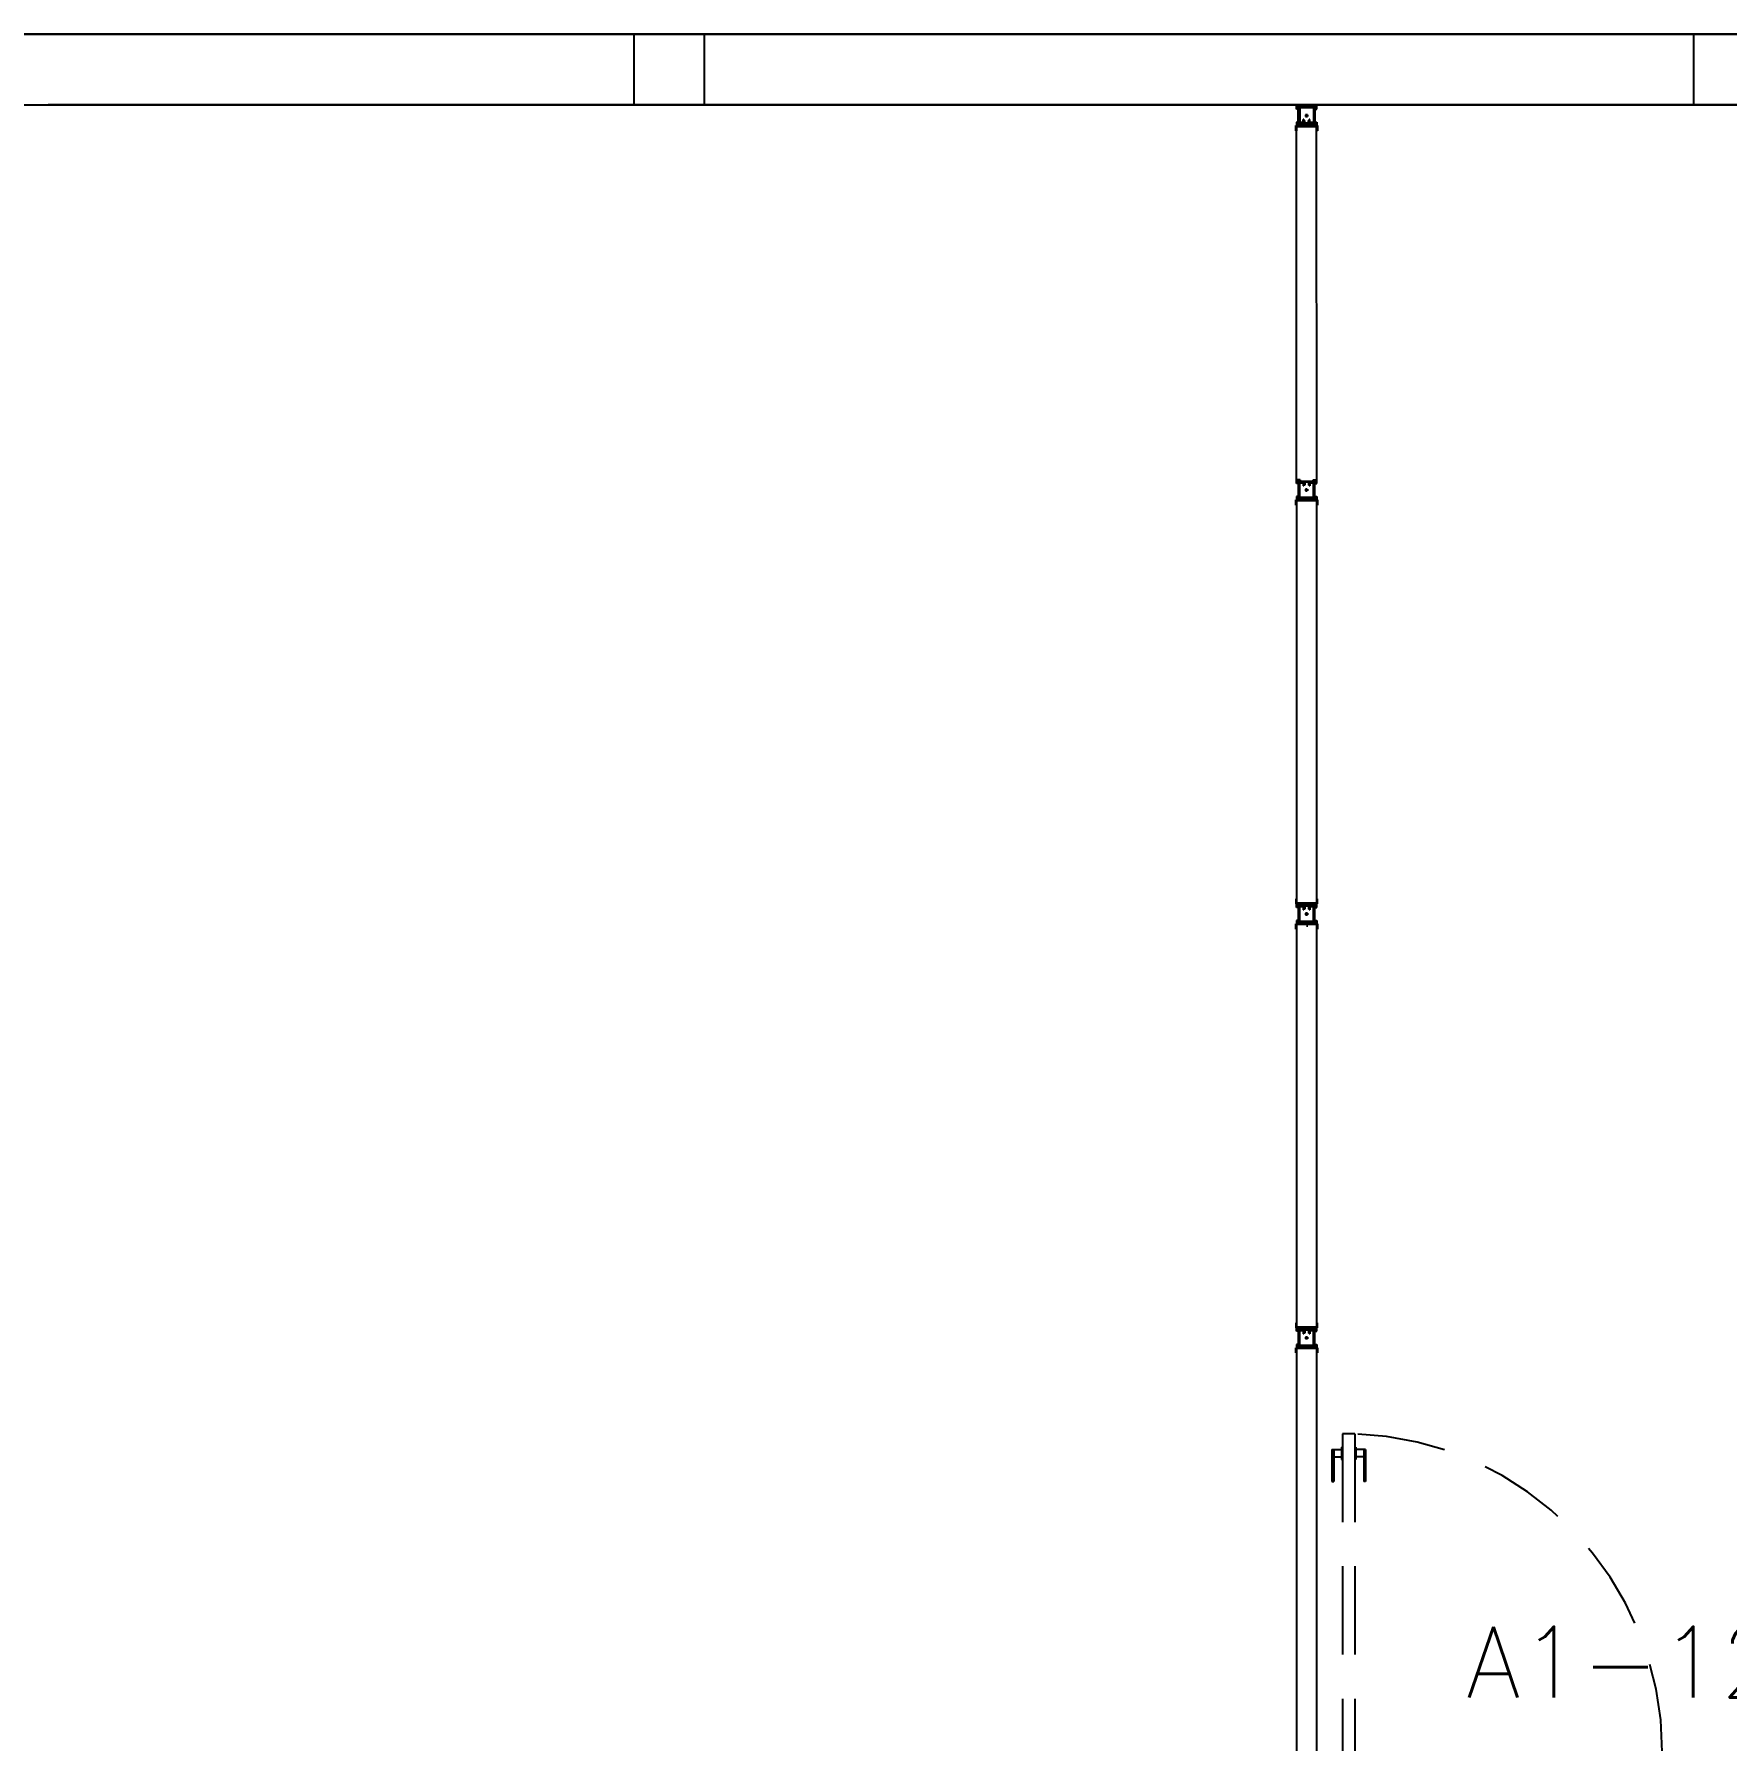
# Model space of a CAD drawing. Header units: millimetres. Extents: x 2280 to 2568, y 1267 to 1403.
# Drawn here: x 2289.334 to 2294.126, y 1353.548 to 1358.378 of the extents above; entities that cross this region are included whole.
import ezdxf

# ---------------------------------------------------------------- set-up
doc = ezdxf.new("R2010")
doc.units = ezdxf.units.MM
doc.linetypes.add('HIDDEN', pattern=[0.375, 0.25, -0.125])
for name, color, linetype in [('2', 2, 'Continuous'), ('ALV', 2, 'Continuous'), ('ALVENARIA', 2, 'Continuous'), ('DIV', 2, 'Continuous'), ('ENDEREÇO NOVO', 2, 'Continuous'), ('ESTRUT', 2, 'Continuous'), ('PL-Áreas-Depto', 2, 'Continuous'), ('PROJ', 1, 'HIDDEN')]:
    doc.layers.add(name, color=color, linetype=linetype)
doc.styles.add('UNB-100', font='simplex.shx', dxfattribs={"height": 0.2})

msp = doc.modelspace()

# ---------------------------------------------------------------- linework, layer by layer
at = {"layer": '2'}
for p, q in [((2289.3743, 1358.3784), (2291.0322, 1358.3784)), ((2289.3743, 1358.3784), (2303.0572, 1358.3784)), ((2291.2322, 1358.3784), (2291.0322, 1358.3784)), ((2291.0322, 1358.3784), (2291.0322, 1358.1784)), ((2291.2322, 1358.3784), (2294.0322, 1358.3784)), ((2291.2322, 1358.1784), (2291.2322, 1358.3784)), ((2294.2322, 1358.3784), (2294.0322, 1358.3784)), ((2294.0322, 1358.3784), (2294.0322, 1358.1784)), ((2289.3743, 1358.1784), (2291.0322, 1358.1784)), ((2303.0572, 1358.1784), (2289.3743, 1358.1784)), ((2291.0322, 1358.1784), (2291.2322, 1358.1784)), ((2291.2322, 1358.1784), (2294.0322, 1358.1784)), ((2294.0322, 1358.1784), (2294.2322, 1358.1784))]:
    msp.add_line(p, q, dxfattribs=at)
at = {"layer": 'ALV'}
for p, q in [((2291.2322, 1358.3784), (2294.0322, 1358.3784)), ((2291.2322, 1358.1784), (2294.0322, 1358.1784))]:
    msp.add_line(p, q, dxfattribs=at)
at = {"layer": 'ALV', "ltscale": 10}
for p, q in [((2292.9081, 1357.1169), (2292.9081, 1358.105, 8.6676)), ((2292.9651, 1357.1169), (2292.965, 1358.1174, 8.8251))]:
    msp.add_line(p, q, dxfattribs=at)
at = {"layer": 'ALVENARIA'}
for p, q in [((2282.0322, 1358.3784), (2291.0322, 1358.3784)), ((2282.2322, 1358.1784), (2291.0322, 1358.1784))]:
    msp.add_line(p, q, dxfattribs=at)
at = {"layer": 'DIV'}
for p, q in [((2292.9061, 1358.1784, 2.85), (2292.9061, 1358.1764, 2.85)), ((2292.9061, 1358.1764, 2.85), (2292.9181, 1358.1764, 2.85)), ((2292.9651, 1358.1784, 2.85), (2292.9081, 1358.1784, 2.85)), ((2292.9651, 1358.1784, 2.85), (2292.9081, 1358.1784, 2.85)), ((2292.9081, 1358.1664, 1.5), (2292.9081, 1358.1764, 1.5)), ((2292.9181, 1358.1764, 1.5), (2292.9081, 1358.1764, 1.5)), ((2292.9131, 1358.1744, 1.5), (2292.9101, 1358.1744, 1.5)), ((2292.9101, 1358.1664, 1.5), (2292.9101, 1358.1744, 1.5)), ((2292.9131, 1358.1214, 1.5), (2292.9131, 1358.1744, 1.5)), ((2292.9131, 1358.1694, 1.5), (2292.9131, 1358.1744, 1.5)), ((2292.9181, 1358.1744, 1.5), (2292.9151, 1358.1744, 1.5)), ((2292.9151, 1358.1744, 1.5), (2292.9151, 1358.1714, 1.5)), ((2292.9181, 1358.1764, 2.85), (2292.9181, 1358.1714, 2.85)), ((2292.9181, 1358.1764, 1.5), (2292.9181, 1358.1744, 1.5)), ((2292.9201, 1358.1714, 2.85), (2292.9201, 1358.1764, 2.85)), ((2292.9201, 1358.1764, 2.85), (2292.9531, 1358.1764, 2.85)), ((2292.9531, 1358.1764, 2.85), (2292.9531, 1358.1714, 2.85)), ((2292.9551, 1358.1714, 2.85), (2292.9551, 1358.1764, 2.85)), ((2292.9551, 1358.1764, 2.85), (2292.9671, 1358.1764, 2.85)), ((2292.9551, 1358.1764, 1.5), (2292.9651, 1358.1764, 1.5)), ((2292.9551, 1358.1744, 1.5), (2292.9551, 1358.1764, 1.5)), ((2292.9551, 1358.1744, 1.5), (2292.9581, 1358.1744, 1.5)), ((2292.9581, 1358.1744, 1.5), (2292.9581, 1358.1714, 1.5)), ((2292.9601, 1358.1744, 1.5), (2292.9601, 1358.1214, 1.5)), ((2292.9601, 1358.1744, 1.5), (2292.9631, 1358.1744, 1.5)), ((2292.9601, 1358.1694, 1.5), (2292.9601, 1358.1744, 1.5)), ((2292.9631, 1358.1744, 1.5), (2292.9631, 1358.1664, 1.5)), ((2292.9651, 1358.1664, 1.5), (2292.9651, 1358.1764, 1.5)), ((2292.9671, 1358.1764, 2.85), (2292.9671, 1358.1784, 2.85)), ((2292.9101, 1358.1664, 1.5), (2292.9081, 1358.1664, 1.5)), ((2292.9101, 1358.1294, 1.5), (2292.9081, 1358.1294, 1.5)), ((2292.9081, 1358.1294, 1.5), (2292.9081, 1358.1194, 1.5)), ((2292.9101, 1358.1214, 1.5), (2292.9101, 1358.1294, 1.5)), ((2292.9151, 1358.1694, 1.5), (2292.9131, 1358.1694, 1.5)), ((2292.9291, 1358.1264, 1.5), (2292.9131, 1358.1264, 1.5)), ((2292.9131, 1358.1264, 1.5), (2292.9131, 1358.1214, 1.5)), ((2292.9581, 1358.1714, 1.5), (2292.9151, 1358.1714, 1.5)), ((2292.9151, 1358.1694, 1.5), (2292.9151, 1358.1264, 1.5)), ((2292.9581, 1358.1244, 1.5), (2292.9151, 1358.1244, 1.5)), ((2292.9151, 1358.1214, 1.5), (2292.9151, 1358.1244, 1.5)), ((2292.9171, 1358.1694, 1.5), (2292.9171, 1358.1284, 1.5)), ((2292.9561, 1358.1694, 1.5), (2292.9171, 1358.1694, 1.5)), ((2292.9271, 1358.1284, 1.5), (2292.9171, 1358.1284, 1.5)), ((2292.9181, 1358.1714, 2.85), (2292.9201, 1358.1714, 2.85)), ((2292.9181, 1358.1194, 2.85), (2292.9181, 1358.1244, 2.85)), ((2292.9181, 1358.1244, 2.85), (2292.9201, 1358.1244, 2.85)), ((2292.9201, 1358.1244, 2.85), (2292.9201, 1358.1194, 2.85)), ((2292.9271, 1358.1284, 1.5), (2292.9271, 1358.1364, 1.5)), ((2292.9291, 1358.1364, 1.5), (2292.9271, 1358.1364, 1.5)), ((2292.9291, 1358.1264, 1.5), (2292.9291, 1358.1364, 1.5)), ((2292.9311, 1358.1344, 1.5), (2292.9291, 1358.1344, 1.5)), ((2292.9311, 1358.1264, 1.5), (2292.9311, 1358.1344, 1.5)), ((2292.9421, 1358.1264, 1.5), (2292.9311, 1358.1264, 1.5)), ((2292.9315, 1358.1479, 1.5), (2292.9417, 1358.1479, 1.5)), ((2292.9315, 1358.1479, 1.5), (2292.9417, 1358.1479, 1.5)), ((2292.9316, 1358.1479, 1.5), (2292.9415, 1358.1479, 1.5)), ((2292.9366, 1358.153, 1.5), (2292.9366, 1358.1428, 1.5)), ((2292.9366, 1358.1428, 1.5), (2292.9366, 1358.153, 1.5)), ((2292.9366, 1358.1529, 1.5), (2292.9366, 1358.143, 1.5)), ((2292.9421, 1358.1264, 1.5), (2292.9421, 1358.1344, 1.5)), ((2292.9441, 1358.1344, 1.5), (2292.9421, 1358.1344, 1.5)), ((2292.9441, 1358.1264, 1.5), (2292.9441, 1358.1364, 1.5)), ((2292.9461, 1358.1364, 1.5), (2292.9441, 1358.1364, 1.5)), ((2292.9601, 1358.1264, 1.5), (2292.9441, 1358.1264, 1.5)), ((2292.9461, 1358.1284, 1.5), (2292.9461, 1358.1364, 1.5)), ((2292.9561, 1358.1284, 1.5), (2292.9461, 1358.1284, 1.5)), ((2292.9531, 1358.1714, 2.85), (2292.9551, 1358.1714, 2.85)), ((2292.9531, 1358.1194, 2.85), (2292.9531, 1358.1244, 2.85)), ((2292.9531, 1358.1244, 2.85), (2292.9551, 1358.1244, 2.85)), ((2292.9551, 1358.1244, 2.85), (2292.9551, 1358.1194, 2.85)), ((2292.9561, 1358.1694, 1.5), (2292.9561, 1358.1284, 1.5)), ((2292.9581, 1358.1694, 1.5), (2292.9581, 1358.1264, 1.5)), ((2292.9601, 1358.1694, 1.5), (2292.9581, 1358.1694, 1.5)), ((2292.9581, 1358.1214, 1.5), (2292.9581, 1358.1244, 1.5)), ((2292.9601, 1358.1264, 1.5), (2292.9601, 1358.1214, 1.5)), ((2292.9631, 1358.1664, 1.5), (2292.9651, 1358.1664, 1.5)), ((2292.9631, 1358.1294, 1.5), (2292.9651, 1358.1294, 1.5)), ((2292.9631, 1358.1294, 1.5), (2292.9631, 1358.1214, 1.5)), ((2292.9651, 1358.1294, 1.5), (2292.9651, 1358.1194, 1.5)), ((2292.9061, 1358.105, 2.85), (2292.9061, 1358.1194, 2.85)), ((2292.9061, 1358.1194, 2.85), (2292.9181, 1358.1194, 2.85)), ((2292.9081, 1358.105, 2.85), (2292.9061, 1358.105, 2.85)), ((2292.9181, 1358.1194, 1.5), (2292.9081, 1358.1194, 1.5)), ((2292.9651, 1358.1174, 2.85), (2292.9081, 1358.1174, 2.85)), ((2292.9081, 1358.1174, 2.85), (2292.9081, 1358.105, 2.85)), ((2292.9081, 1358.1174, 2.85), (2292.9651, 1358.1174, 2.85)), ((2292.9131, 1358.1214, 1.5), (2292.9101, 1358.1214, 1.5)), ((2292.9181, 1358.1214, 1.5), (2292.9151, 1358.1214, 1.5)), ((2292.9181, 1358.1194, 1.5), (2292.9181, 1358.1214, 1.5)), ((2292.9201, 1358.1194, 2.85), (2292.9531, 1358.1194, 2.85)), ((2292.9551, 1358.1214, 1.5), (2292.9581, 1358.1214, 1.5)), ((2292.9551, 1358.1214, 1.5), (2292.9551, 1358.1194, 1.5)), ((2292.9551, 1358.1194, 2.85), (2292.9671, 1358.1194, 2.85)), ((2292.9551, 1358.1194, 1.5), (2292.9651, 1358.1194, 1.5)), ((2292.9601, 1358.1214, 1.5), (2292.9631, 1358.1214, 1.5)), ((2292.9651, 1358.105, 2.85), (2292.9651, 1358.1174, 2.85)), ((2292.9671, 1358.105, 2.85), (2292.9651, 1358.105, 2.85)), ((2292.9671, 1358.1194, 2.85), (2292.9671, 1358.105, 2.85)), ((2292.9181, 1357.1169), (2292.9081, 1357.1169)), ((2292.9081, 1357.1069), (2292.9081, 1357.1169)), ((2292.9131, 1357.1149), (2292.9101, 1357.1149)), ((2292.9101, 1357.1149), (2292.9101, 1357.1069)), ((2292.9131, 1357.1149), (2292.9131, 1357.0619)), ((2292.9131, 1357.1099), (2292.9131, 1357.1149)), ((2292.9291, 1357.1099), (2292.9131, 1357.1099)), ((2292.9151, 1357.1149), (2292.9151, 1357.1119)), ((2292.9181, 1357.1149), (2292.9151, 1357.1149)), ((2292.9581, 1357.1119), (2292.9151, 1357.1119)), ((2292.9151, 1357.0669), (2292.9151, 1357.1099)), ((2292.9181, 1357.1169), (2292.9181, 1357.1149)), ((2292.9291, 1357.1099), (2292.9291, 1357.0999)), ((2292.9311, 1357.1099), (2292.9311, 1357.1019)), ((2292.9421, 1357.1099), (2292.9311, 1357.1099)), ((2292.9421, 1357.1099), (2292.9421, 1357.1019)), ((2292.9441, 1357.1099), (2292.9441, 1357.0999)), ((2292.9601, 1357.1099), (2292.9441, 1357.1099)), ((2292.9551, 1357.1149), (2292.9551, 1357.1169)), ((2292.9551, 1357.1169), (2292.9651, 1357.1169)), ((2292.9551, 1357.1149), (2292.9581, 1357.1149)), ((2292.9581, 1357.1149), (2292.9581, 1357.1119)), ((2292.9581, 1357.0669), (2292.9581, 1357.1099)), ((2292.9601, 1357.0619), (2292.9601, 1357.1149)), ((2292.9601, 1357.1149), (2292.9631, 1357.1149)), ((2292.9601, 1357.1099), (2292.9601, 1357.1149)), ((2292.9631, 1357.1069), (2292.9631, 1357.1149)), ((2292.9651, 1357.1069), (2292.9651, 1357.1169)), ((2292.9101, 1357.1069), (2292.9081, 1357.1069)), ((2292.9081, 1357.0699), (2292.9081, 1357.0599)), ((2292.9101, 1357.0699), (2292.9081, 1357.0699)), ((2292.9101, 1357.0699), (2292.9101, 1357.0619)), ((2292.9131, 1357.0619), (2292.9101, 1357.0619)), ((2292.9151, 1357.0669), (2292.9131, 1357.0669)), ((2292.9131, 1357.0669), (2292.9131, 1357.0619)), ((2292.9151, 1357.0619), (2292.9151, 1357.0649)), ((2292.9581, 1357.0649), (2292.9151, 1357.0649)), ((2292.9181, 1357.0619), (2292.9151, 1357.0619)), ((2292.9271, 1357.1079), (2292.9171, 1357.1079)), ((2292.9171, 1357.0669), (2292.9171, 1357.1079)), ((2292.9561, 1357.0669), (2292.9171, 1357.0669)), ((2292.9181, 1357.0599, 1.35), (2292.9181, 1357.0649, 1.35)), ((2292.9181, 1357.0649, 1.35), (2292.9201, 1357.0649, 1.35)), ((2292.9181, 1357.0599), (2292.9181, 1357.0619)), ((2292.9201, 1357.0649, 1.35), (2292.9201, 1357.0599, 1.35)), ((2292.9271, 1357.1079), (2292.9271, 1357.0999)), ((2292.9291, 1357.0999), (2292.9271, 1357.0999)), ((2292.9311, 1357.1019), (2292.9291, 1357.1019)), ((2292.9315, 1357.0884), (2292.9417, 1357.0884)), ((2292.9316, 1357.0884), (2292.9415, 1357.0884)), ((2292.9366, 1357.0833), (2292.9366, 1357.0935)), ((2292.9366, 1357.0834), (2292.9366, 1357.0933)), ((2292.9441, 1357.1019), (2292.9421, 1357.1019)), ((2292.9461, 1357.0999), (2292.9441, 1357.0999)), ((2292.9461, 1357.1079), (2292.9461, 1357.0999)), ((2292.9561, 1357.1079), (2292.9461, 1357.1079)), ((2292.9531, 1357.0599, 1.35), (2292.9531, 1357.0649, 1.35)), ((2292.9531, 1357.0649, 1.35), (2292.9551, 1357.0649, 1.35)), ((2292.9551, 1357.0649, 1.35), (2292.9551, 1357.0599, 1.35)), ((2292.9551, 1357.0619), (2292.9551, 1357.0599)), ((2292.9551, 1357.0619), (2292.9581, 1357.0619)), ((2292.9561, 1357.0669), (2292.9561, 1357.1079)), ((2292.9601, 1357.0669), (2292.9581, 1357.0669)), ((2292.9581, 1357.0619), (2292.9581, 1357.0649)), ((2292.9601, 1357.0669), (2292.9601, 1357.0619)), ((2292.9601, 1357.0619), (2292.9631, 1357.0619)), ((2292.9631, 1357.1069), (2292.9651, 1357.1069)), ((2292.9631, 1357.0699), (2292.9651, 1357.0699)), ((2292.9631, 1357.0619), (2292.9631, 1357.0699)), ((2292.9651, 1357.0699), (2292.9651, 1357.0599)), ((2292.9061, 1357.0455, 1.35), (2292.9061, 1357.0599, 1.35)), ((2292.9061, 1357.0599, 1.35), (2292.9181, 1357.0599, 1.35)), ((2292.9081, 1357.0455, 1.35), (2292.9061, 1357.0455, 1.35)), ((2292.9181, 1357.0599), (2292.9081, 1357.0599)), ((2292.9651, 1357.0579, 1.35), (2292.9081, 1357.0579, 1.35)), ((2292.9081, 1357.0579, 1.35), (2292.9081, 1357.0455, 1.35)), ((2292.9651, 1357.0579, 1.35), (2292.9081, 1357.0579, 1.35)), ((2292.9081, 1357.0579, 1.35), (2292.9081, 1355.9189, 1.35)), ((2292.9201, 1357.0599, 1.35), (2292.9531, 1357.0599, 1.35)), ((2292.9551, 1357.0599, 1.35), (2292.9671, 1357.0599, 1.35)), ((2292.9551, 1357.0599), (2292.9651, 1357.0599)), ((2292.9651, 1357.0455, 1.35), (2292.9651, 1357.0579, 1.35)), ((2292.9651, 1355.9189, 1.35), (2292.9651, 1357.0579, 1.35)), ((2292.9671, 1357.0455, 1.35), (2292.9651, 1357.0455, 1.35)), ((2292.9671, 1357.0599, 1.35), (2292.9671, 1357.0455, 1.35)), ((2292.9081, 1355.9313, 1.35), (2292.9061, 1355.9313, 1.35)), ((2292.9061, 1355.9313, 1.35), (2292.9061, 1355.9169, 1.35)), ((2292.9061, 1355.9169, 1.35), (2292.9181, 1355.9169, 1.35)), ((2292.9081, 1355.9189, 1.35), (2292.9081, 1355.9313, 1.35)), ((2292.9651, 1355.9189, 1.35), (2292.9081, 1355.9189, 1.35)), ((2292.9081, 1355.9189, 1.35), (2292.9651, 1355.9189, 1.35)), ((2292.9181, 1355.9169), (2292.9081, 1355.9169)), ((2292.9081, 1355.9069), (2292.9081, 1355.9169)), ((2292.9181, 1355.9169), (2292.9081, 1355.9169)), ((2292.9081, 1355.9069), (2292.9081, 1355.9169)), ((2292.9101, 1355.9069), (2292.9081, 1355.9069)), ((2292.9101, 1355.9069), (2292.9081, 1355.9069)), ((2292.9131, 1355.9149), (2292.9101, 1355.9149)), ((2292.9101, 1355.9149), (2292.9101, 1355.9069)), ((2292.9131, 1355.9149), (2292.9101, 1355.9149)), ((2292.9101, 1355.9149), (2292.9101, 1355.9069)), ((2292.9131, 1355.9149), (2292.9131, 1355.8619)), ((2292.9131, 1355.9099), (2292.9131, 1355.9149)), ((2292.9131, 1355.9149), (2292.9131, 1355.8619)), ((2292.9131, 1355.9099), (2292.9131, 1355.9149)), ((2292.9291, 1355.9099), (2292.9131, 1355.9099)), ((2292.9291, 1355.9099), (2292.9131, 1355.9099)), ((2292.9151, 1355.9149), (2292.9151, 1355.9119)), ((2292.9181, 1355.9149), (2292.9151, 1355.9149)), ((2292.9151, 1355.9149), (2292.9151, 1355.9119)), ((2292.9181, 1355.9149), (2292.9151, 1355.9149)), ((2292.9581, 1355.9119), (2292.9151, 1355.9119)), ((2292.9581, 1355.9119), (2292.9151, 1355.9119)), ((2292.9151, 1355.8669), (2292.9151, 1355.9099)), ((2292.9151, 1355.8669), (2292.9151, 1355.9099)), ((2292.9271, 1355.9079), (2292.9171, 1355.9079)), ((2292.9171, 1355.8669), (2292.9171, 1355.9079)), ((2292.9271, 1355.9079), (2292.9171, 1355.9079)), ((2292.9171, 1355.8669), (2292.9171, 1355.9079)), ((2292.9181, 1355.9169, 1.35), (2292.9181, 1355.9119, 1.35)), ((2292.9181, 1355.9169), (2292.9181, 1355.9149)), ((2292.9181, 1355.9169), (2292.9181, 1355.9149)), ((2292.9181, 1355.9119, 1.35), (2292.9201, 1355.9119, 1.35)), ((2292.9201, 1355.9119, 1.35), (2292.9201, 1355.9169, 1.35)), ((2292.9201, 1355.9169, 1.35), (2292.9531, 1355.9169, 1.35)), ((2292.9271, 1355.9079), (2292.9271, 1355.8999)), ((2292.9271, 1355.9079), (2292.9271, 1355.8999)), ((2292.9291, 1355.9099), (2292.9291, 1355.8999)), ((2292.9291, 1355.9099), (2292.9291, 1355.8999)), ((2292.9311, 1355.9099), (2292.9311, 1355.9019)), ((2292.9421, 1355.9099), (2292.9311, 1355.9099)), ((2292.9311, 1355.9099), (2292.9311, 1355.9019)), ((2292.9421, 1355.9099), (2292.9311, 1355.9099)), ((2292.9421, 1355.9099), (2292.9421, 1355.9019)), ((2292.9421, 1355.9099), (2292.9421, 1355.9019)), ((2292.9441, 1355.9099), (2292.9441, 1355.8999)), ((2292.9601, 1355.9099), (2292.9441, 1355.9099)), ((2292.9441, 1355.9099), (2292.9441, 1355.8999)), ((2292.9601, 1355.9099), (2292.9441, 1355.9099)), ((2292.9461, 1355.9079), (2292.9461, 1355.8999)), ((2292.9561, 1355.9079), (2292.9461, 1355.9079)), ((2292.9461, 1355.9079), (2292.9461, 1355.8999)), ((2292.9561, 1355.9079), (2292.9461, 1355.9079)), ((2292.9531, 1355.9169, 1.35), (2292.9531, 1355.9119, 1.35)), ((2292.9531, 1355.9119, 1.35), (2292.9551, 1355.9119, 1.35)), ((2292.9551, 1355.9119, 1.35), (2292.9551, 1355.9169, 1.35)), ((2292.9551, 1355.9169, 1.35), (2292.9671, 1355.9169, 1.35)), ((2292.9551, 1355.9149), (2292.9551, 1355.9169)), ((2292.9551, 1355.9169), (2292.9651, 1355.9169)), ((2292.9551, 1355.9149), (2292.9551, 1355.9169)), ((2292.9551, 1355.9169), (2292.9651, 1355.9169)), ((2292.9551, 1355.9149), (2292.9581, 1355.9149)), ((2292.9551, 1355.9149), (2292.9581, 1355.9149)), ((2292.9561, 1355.8669), (2292.9561, 1355.9079)), ((2292.9561, 1355.8669), (2292.9561, 1355.9079)), ((2292.9581, 1355.9149), (2292.9581, 1355.9119)), ((2292.9581, 1355.9149), (2292.9581, 1355.9119)), ((2292.9581, 1355.8669), (2292.9581, 1355.9099)), ((2292.9581, 1355.8669), (2292.9581, 1355.9099)), ((2292.9601, 1355.8619), (2292.9601, 1355.9149)), ((2292.9601, 1355.9149), (2292.9631, 1355.9149)), ((2292.9601, 1355.9099), (2292.9601, 1355.9149)), ((2292.9601, 1355.8619), (2292.9601, 1355.9149)), ((2292.9601, 1355.9149), (2292.9631, 1355.9149)), ((2292.9601, 1355.9099), (2292.9601, 1355.9149)), ((2292.9631, 1355.9069), (2292.9631, 1355.9149)), ((2292.9631, 1355.9069), (2292.9631, 1355.9149)), ((2292.9631, 1355.9069), (2292.9651, 1355.9069)), ((2292.9631, 1355.9069), (2292.9651, 1355.9069)), ((2292.9671, 1355.9313, 1.35), (2292.9651, 1355.9313, 1.35)), ((2292.9651, 1355.9313, 1.35), (2292.9651, 1355.9189, 1.35)), ((2292.9651, 1355.9069), (2292.9651, 1355.9169)), ((2292.9651, 1355.9069), (2292.9651, 1355.9169)), ((2292.9671, 1355.9169, 1.35), (2292.9671, 1355.9313, 1.35)), ((2292.9061, 1355.8455, 1.35), (2292.9061, 1355.8599, 1.35)), ((2292.9061, 1355.8599, 1.35), (2292.9181, 1355.8599, 1.35)), ((2292.9061, 1355.8455, 1.35), (2292.9061, 1355.8599, 1.35)), ((2292.9061, 1355.8599, 1.35), (2292.9181, 1355.8599, 1.35)), ((2292.9081, 1355.8699), (2292.9081, 1355.8599)), ((2292.9101, 1355.8699), (2292.9081, 1355.8699)), ((2292.9081, 1355.8699), (2292.9081, 1355.8599)), ((2292.9101, 1355.8699), (2292.9081, 1355.8699)), ((2292.9181, 1355.8599), (2292.9081, 1355.8599)), ((2292.9181, 1355.8599), (2292.9081, 1355.8599)), ((2292.9651, 1355.8579, 1.35), (2292.9081, 1355.8579, 1.35)), ((2292.9081, 1355.8579, 1.35), (2292.9081, 1355.8455, 1.35)), ((2292.9651, 1355.8579, 1.35), (2292.9081, 1355.8579, 1.35)), ((2292.9651, 1355.8579, 1.35), (2292.9081, 1355.8579, 1.35)), ((2292.9081, 1355.8579, 1.35), (2292.9081, 1355.8455, 1.35)), ((2292.9651, 1355.8579, 1.35), (2292.9081, 1355.8579, 1.35)), ((2292.9081, 1355.8579, 1.35), (2292.9081, 1354.7189, 1.35)), ((2292.9101, 1355.8699), (2292.9101, 1355.8619)), ((2292.9101, 1355.8699), (2292.9101, 1355.8619)), ((2292.9131, 1355.8619), (2292.9101, 1355.8619)), ((2292.9131, 1355.8619), (2292.9101, 1355.8619)), ((2292.9151, 1355.8669), (2292.9131, 1355.8669)), ((2292.9131, 1355.8669), (2292.9131, 1355.8619)), ((2292.9151, 1355.8669), (2292.9131, 1355.8669)), ((2292.9131, 1355.8669), (2292.9131, 1355.8619)), ((2292.9151, 1355.8619), (2292.9151, 1355.8649)), ((2292.9581, 1355.8649), (2292.9151, 1355.8649)), ((2292.9151, 1355.8619), (2292.9151, 1355.8649)), ((2292.9581, 1355.8649), (2292.9151, 1355.8649)), ((2292.9181, 1355.8619), (2292.9151, 1355.8619)), ((2292.9181, 1355.8619), (2292.9151, 1355.8619)), ((2292.9561, 1355.8669), (2292.9171, 1355.8669)), ((2292.9561, 1355.8669), (2292.9171, 1355.8669)), ((2292.9181, 1355.8599, 1.35), (2292.9181, 1355.8649, 1.35)), ((2292.9181, 1355.8649, 1.35), (2292.9201, 1355.8649, 1.35)), ((2292.9181, 1355.8599, 1.35), (2292.9181, 1355.8649, 1.35)), ((2292.9181, 1355.8649, 1.35), (2292.9201, 1355.8649, 1.35)), ((2292.9181, 1355.8599), (2292.9181, 1355.8619)), ((2292.9181, 1355.8599), (2292.9181, 1355.8619)), ((2292.9201, 1355.8649, 1.35), (2292.9201, 1355.8599, 1.35)), ((2292.9201, 1355.8649, 1.35), (2292.9201, 1355.8599, 1.35)), ((2292.9201, 1355.8599, 1.35), (2292.9531, 1355.8599, 1.35)), ((2292.9201, 1355.8599, 1.35), (2292.9531, 1355.8599, 1.35)), ((2292.9291, 1355.8999), (2292.9271, 1355.8999)), ((2292.9291, 1355.8999), (2292.9271, 1355.8999)), ((2292.9311, 1355.9019), (2292.9291, 1355.9019)), ((2292.9311, 1355.9019), (2292.9291, 1355.9019)), ((2292.9315, 1355.8884), (2292.9417, 1355.8884)), ((2292.9315, 1355.8884), (2292.9417, 1355.8884)), ((2292.9315, 1355.8884), (2292.9417, 1355.8884)), ((2292.9316, 1355.8884), (2292.9415, 1355.8884)), ((2292.9316, 1355.8884), (2292.9415, 1355.8884)), ((2292.9366, 1355.8833), (2292.9366, 1355.8935)), ((2292.9366, 1355.8935), (2292.9366, 1355.8833)), ((2292.9366, 1355.8833), (2292.9366, 1355.8935)), ((2292.9366, 1355.8834), (2292.9366, 1355.8933)), ((2292.9366, 1355.8834), (2292.9366, 1355.8933)), ((2292.9441, 1355.9019), (2292.9421, 1355.9019)), ((2292.9441, 1355.9019), (2292.9421, 1355.9019)), ((2292.9461, 1355.8999), (2292.9441, 1355.8999)), ((2292.9461, 1355.8999), (2292.9441, 1355.8999)), ((2292.9531, 1355.8599, 1.35), (2292.9531, 1355.8649, 1.35)), ((2292.9531, 1355.8649, 1.35), (2292.9551, 1355.8649, 1.35)), ((2292.9531, 1355.8599, 1.35), (2292.9531, 1355.8649, 1.35)), ((2292.9531, 1355.8649, 1.35), (2292.9551, 1355.8649, 1.35)), ((2292.9551, 1355.8649, 1.35), (2292.9551, 1355.8599, 1.35)), ((2292.9551, 1355.8649, 1.35), (2292.9551, 1355.8599, 1.35)), ((2292.9551, 1355.8619), (2292.9551, 1355.8599)), ((2292.9551, 1355.8619), (2292.9581, 1355.8619)), ((2292.9551, 1355.8619), (2292.9551, 1355.8599)), ((2292.9551, 1355.8619), (2292.9581, 1355.8619)), ((2292.9551, 1355.8599, 1.35), (2292.9671, 1355.8599, 1.35)), ((2292.9551, 1355.8599), (2292.9651, 1355.8599)), ((2292.9551, 1355.8599, 1.35), (2292.9671, 1355.8599, 1.35)), ((2292.9551, 1355.8599), (2292.9651, 1355.8599)), ((2292.9601, 1355.8669), (2292.9581, 1355.8669)), ((2292.9601, 1355.8669), (2292.9581, 1355.8669)), ((2292.9581, 1355.8619), (2292.9581, 1355.8649)), ((2292.9581, 1355.8619), (2292.9581, 1355.8649)), ((2292.9601, 1355.8669), (2292.9601, 1355.8619)), ((2292.9601, 1355.8669), (2292.9601, 1355.8619)), ((2292.9601, 1355.8619), (2292.9631, 1355.8619)), ((2292.9601, 1355.8619), (2292.9631, 1355.8619)), ((2292.9631, 1355.8699), (2292.9651, 1355.8699)), ((2292.9631, 1355.8619), (2292.9631, 1355.8699)), ((2292.9631, 1355.8699), (2292.9651, 1355.8699)), ((2292.9631, 1355.8619), (2292.9631, 1355.8699)), ((2292.9651, 1355.8699), (2292.9651, 1355.8599)), ((2292.9651, 1355.8699), (2292.9651, 1355.8599)), ((2292.9651, 1355.8455, 1.35), (2292.9651, 1355.8579, 1.35)), ((2292.9651, 1355.8455, 1.35), (2292.9651, 1355.8579, 1.35)), ((2292.9651, 1354.7189, 1.35), (2292.9651, 1355.8579, 1.35)), ((2292.9671, 1355.8599, 1.35), (2292.9671, 1355.8455, 1.35)), ((2292.9671, 1355.8599, 1.35), (2292.9671, 1355.8455, 1.35)), ((2292.9081, 1355.8455, 1.35), (2292.9061, 1355.8455, 1.35)), ((2292.9081, 1355.8455, 1.35), (2292.9061, 1355.8455, 1.35)), ((2292.9671, 1355.8455, 1.35), (2292.9651, 1355.8455, 1.35)), ((2292.9671, 1355.8455, 1.35), (2292.9651, 1355.8455, 1.35)), ((2292.9081, 1354.7313, 1.35), (2292.9061, 1354.7313, 1.35)), ((2292.9061, 1354.7313, 1.35), (2292.9061, 1354.7169, 1.35)), ((2292.9061, 1354.7169, 1.35), (2292.9181, 1354.7169, 1.35)), ((2292.9081, 1354.7189, 1.35), (2292.9081, 1354.7313, 1.35)), ((2292.9651, 1354.7189, 1.35), (2292.9081, 1354.7189, 1.35)), ((2292.9081, 1354.7189, 1.35), (2292.9651, 1354.7189, 1.35)), ((2292.9181, 1354.7169), (2292.9081, 1354.7169)), ((2292.9081, 1354.7069), (2292.9081, 1354.7169)), ((2292.9181, 1354.7169), (2292.9081, 1354.7169)), ((2292.9081, 1354.7069), (2292.9081, 1354.7169)), ((2292.9101, 1354.7069), (2292.9081, 1354.7069)), ((2292.9101, 1354.7069), (2292.9081, 1354.7069)), ((2292.9131, 1354.7149), (2292.9101, 1354.7149)), ((2292.9101, 1354.7149), (2292.9101, 1354.7069)), ((2292.9131, 1354.7149), (2292.9101, 1354.7149)), ((2292.9101, 1354.7149), (2292.9101, 1354.7069)), ((2292.9131, 1354.7149), (2292.9131, 1354.6619)), ((2292.9131, 1354.7099), (2292.9131, 1354.7149)), ((2292.9131, 1354.7149), (2292.9131, 1354.6619)), ((2292.9131, 1354.7099), (2292.9131, 1354.7149)), ((2292.9291, 1354.7099), (2292.9131, 1354.7099)), ((2292.9291, 1354.7099), (2292.9131, 1354.7099)), ((2292.9151, 1354.7149), (2292.9151, 1354.7119)), ((2292.9181, 1354.7149), (2292.9151, 1354.7149)), ((2292.9151, 1354.7149), (2292.9151, 1354.7119)), ((2292.9181, 1354.7149), (2292.9151, 1354.7149)), ((2292.9581, 1354.7119), (2292.9151, 1354.7119)), ((2292.9581, 1354.7119), (2292.9151, 1354.7119)), ((2292.9151, 1354.6669), (2292.9151, 1354.7099)), ((2292.9151, 1354.6669), (2292.9151, 1354.7099)), ((2292.9271, 1354.7079), (2292.9171, 1354.7079)), ((2292.9171, 1354.6669), (2292.9171, 1354.7079)), ((2292.9271, 1354.7079), (2292.9171, 1354.7079)), ((2292.9171, 1354.6669), (2292.9171, 1354.7079)), ((2292.9181, 1354.7169, 1.35), (2292.9181, 1354.7119, 1.35)), ((2292.9181, 1354.7169), (2292.9181, 1354.7149)), ((2292.9181, 1354.7169), (2292.9181, 1354.7149)), ((2292.9181, 1354.7119, 1.35), (2292.9201, 1354.7119, 1.35)), ((2292.9201, 1354.7119, 1.35), (2292.9201, 1354.7169, 1.35)), ((2292.9201, 1354.7169, 1.35), (2292.9531, 1354.7169, 1.35)), ((2292.9271, 1354.7079), (2292.9271, 1354.6999)), ((2292.9271, 1354.7079), (2292.9271, 1354.6999)), ((2292.9291, 1354.6999), (2292.9271, 1354.6999)), ((2292.9291, 1354.6999), (2292.9271, 1354.6999)), ((2292.9291, 1354.7099), (2292.9291, 1354.6999)), ((2292.9291, 1354.7099), (2292.9291, 1354.6999)), ((2292.9311, 1354.7019), (2292.9291, 1354.7019)), ((2292.9311, 1354.7019), (2292.9291, 1354.7019)), ((2292.9311, 1354.7099), (2292.9311, 1354.7019)), ((2292.9421, 1354.7099), (2292.9311, 1354.7099)), ((2292.9311, 1354.7099), (2292.9311, 1354.7019)), ((2292.9421, 1354.7099), (2292.9311, 1354.7099)), ((2292.9421, 1354.7099), (2292.9421, 1354.7019)), ((2292.9421, 1354.7099), (2292.9421, 1354.7019)), ((2292.9441, 1354.7019), (2292.9421, 1354.7019)), ((2292.9441, 1354.7019), (2292.9421, 1354.7019)), ((2292.9441, 1354.7099), (2292.9441, 1354.6999)), ((2292.9601, 1354.7099), (2292.9441, 1354.7099)), ((2292.9441, 1354.7099), (2292.9441, 1354.6999)), ((2292.9601, 1354.7099), (2292.9441, 1354.7099)), ((2292.9461, 1354.6999), (2292.9441, 1354.6999)), ((2292.9461, 1354.6999), (2292.9441, 1354.6999)), ((2292.9461, 1354.7079), (2292.9461, 1354.6999)), ((2292.9561, 1354.7079), (2292.9461, 1354.7079)), ((2292.9461, 1354.7079), (2292.9461, 1354.6999)), ((2292.9561, 1354.7079), (2292.9461, 1354.7079)), ((2292.9531, 1354.7169, 1.35), (2292.9531, 1354.7119, 1.35)), ((2292.9531, 1354.7119, 1.35), (2292.9551, 1354.7119, 1.35)), ((2292.9551, 1354.7119, 1.35), (2292.9551, 1354.7169, 1.35)), ((2292.9551, 1354.7169, 1.35), (2292.9671, 1354.7169, 1.35)), ((2292.9551, 1354.7149), (2292.9551, 1354.7169)), ((2292.9551, 1354.7169), (2292.9651, 1354.7169)), ((2292.9551, 1354.7149), (2292.9551, 1354.7169)), ((2292.9551, 1354.7169), (2292.9651, 1354.7169)), ((2292.9551, 1354.7149), (2292.9581, 1354.7149)), ((2292.9551, 1354.7149), (2292.9581, 1354.7149)), ((2292.9561, 1354.6669), (2292.9561, 1354.7079)), ((2292.9561, 1354.6669), (2292.9561, 1354.7079)), ((2292.9581, 1354.7149), (2292.9581, 1354.7119)), ((2292.9581, 1354.7149), (2292.9581, 1354.7119)), ((2292.9581, 1354.6669), (2292.9581, 1354.7099)), ((2292.9581, 1354.6669), (2292.9581, 1354.7099)), ((2292.9601, 1354.6619), (2292.9601, 1354.7149)), ((2292.9601, 1354.7149), (2292.9631, 1354.7149)), ((2292.9601, 1354.7099), (2292.9601, 1354.7149)), ((2292.9601, 1354.6619), (2292.9601, 1354.7149)), ((2292.9601, 1354.7149), (2292.9631, 1354.7149)), ((2292.9601, 1354.7099), (2292.9601, 1354.7149)), ((2292.9631, 1354.7069), (2292.9631, 1354.7149)), ((2292.9631, 1354.7069), (2292.9631, 1354.7149)), ((2292.9631, 1354.7069), (2292.9651, 1354.7069)), ((2292.9631, 1354.7069), (2292.9651, 1354.7069)), ((2292.9671, 1354.7313, 1.35), (2292.9651, 1354.7313, 1.35)), ((2292.9651, 1354.7313, 1.35), (2292.9651, 1354.7189, 1.35)), ((2292.9651, 1354.7069), (2292.9651, 1354.7169)), ((2292.9651, 1354.7069), (2292.9651, 1354.7169)), ((2292.9671, 1354.7169, 1.35), (2292.9671, 1354.7313, 1.35)), ((2292.9061, 1354.6455, 1.35), (2292.9061, 1354.6599, 1.35)), ((2292.9061, 1354.6599, 1.35), (2292.9181, 1354.6599, 1.35)), ((2292.9061, 1354.6455, 1.35), (2292.9061, 1354.6599, 1.35)), ((2292.9061, 1354.6599, 1.35), (2292.9181, 1354.6599, 1.35)), ((2292.9081, 1354.6699), (2292.9081, 1354.6599)), ((2292.9101, 1354.6699), (2292.9081, 1354.6699)), ((2292.9081, 1354.6699), (2292.9081, 1354.6599)), ((2292.9101, 1354.6699), (2292.9081, 1354.6699)), ((2292.9181, 1354.6599), (2292.9081, 1354.6599)), ((2292.9181, 1354.6599), (2292.9081, 1354.6599)), ((2292.9651, 1354.6579, 1.35), (2292.9081, 1354.6579, 1.35)), ((2292.9081, 1354.6579, 1.35), (2292.9081, 1354.6455, 1.35)), ((2292.9651, 1354.6579, 1.35), (2292.9081, 1354.6579, 1.35)), ((2292.9651, 1354.6579, 1.35), (2292.9081, 1354.6579, 1.35)), ((2292.9081, 1354.6579, 1.35), (2292.9081, 1354.6455, 1.35)), ((2292.9651, 1354.6579, 1.35), (2292.9081, 1354.6579, 1.35)), ((2292.9081, 1354.6579, 1.35), (2292.9081, 1353.5189, 1.35)), ((2292.9101, 1354.6699), (2292.9101, 1354.6619)), ((2292.9101, 1354.6699), (2292.9101, 1354.6619)), ((2292.9131, 1354.6619), (2292.9101, 1354.6619)), ((2292.9131, 1354.6619), (2292.9101, 1354.6619)), ((2292.9151, 1354.6669), (2292.9131, 1354.6669)), ((2292.9131, 1354.6669), (2292.9131, 1354.6619)), ((2292.9151, 1354.6669), (2292.9131, 1354.6669)), ((2292.9131, 1354.6669), (2292.9131, 1354.6619)), ((2292.9151, 1354.6619), (2292.9151, 1354.6649)), ((2292.9581, 1354.6649), (2292.9151, 1354.6649)), ((2292.9151, 1354.6619), (2292.9151, 1354.6649)), ((2292.9581, 1354.6649), (2292.9151, 1354.6649)), ((2292.9181, 1354.6619), (2292.9151, 1354.6619)), ((2292.9181, 1354.6619), (2292.9151, 1354.6619)), ((2292.9561, 1354.6669), (2292.9171, 1354.6669)), ((2292.9561, 1354.6669), (2292.9171, 1354.6669)), ((2292.9181, 1354.6599, 1.35), (2292.9181, 1354.6649, 1.35)), ((2292.9181, 1354.6649, 1.35), (2292.9201, 1354.6649, 1.35)), ((2292.9181, 1354.6599, 1.35), (2292.9181, 1354.6649, 1.35)), ((2292.9181, 1354.6649, 1.35), (2292.9201, 1354.6649, 1.35)), ((2292.9181, 1354.6599), (2292.9181, 1354.6619)), ((2292.9181, 1354.6599), (2292.9181, 1354.6619)), ((2292.9201, 1354.6649, 1.35), (2292.9201, 1354.6599, 1.35)), ((2292.9201, 1354.6649, 1.35), (2292.9201, 1354.6599, 1.35)), ((2292.9201, 1354.6599, 1.35), (2292.9531, 1354.6599, 1.35)), ((2292.9201, 1354.6599, 1.35), (2292.9531, 1354.6599, 1.35)), ((2292.9315, 1354.6884), (2292.9417, 1354.6884)), ((2292.9315, 1354.6884), (2292.9417, 1354.6884)), ((2292.9315, 1354.6884), (2292.9417, 1354.6884)), ((2292.9316, 1354.6884), (2292.9415, 1354.6884)), ((2292.9316, 1354.6884), (2292.9415, 1354.6884)), ((2292.9366, 1354.6833), (2292.9366, 1354.6935)), ((2292.9366, 1354.6935), (2292.9366, 1354.6833)), ((2292.9366, 1354.6833), (2292.9366, 1354.6935)), ((2292.9366, 1354.6834), (2292.9366, 1354.6933)), ((2292.9366, 1354.6834), (2292.9366, 1354.6933)), ((2292.9531, 1354.6599, 1.35), (2292.9531, 1354.6649, 1.35)), ((2292.9531, 1354.6649, 1.35), (2292.9551, 1354.6649, 1.35)), ((2292.9531, 1354.6599, 1.35), (2292.9531, 1354.6649, 1.35)), ((2292.9531, 1354.6649, 1.35), (2292.9551, 1354.6649, 1.35)), ((2292.9551, 1354.6649, 1.35), (2292.9551, 1354.6599, 1.35)), ((2292.9551, 1354.6649, 1.35), (2292.9551, 1354.6599, 1.35)), ((2292.9551, 1354.6619), (2292.9551, 1354.6599)), ((2292.9551, 1354.6619), (2292.9581, 1354.6619)), ((2292.9551, 1354.6619), (2292.9551, 1354.6599)), ((2292.9551, 1354.6619), (2292.9581, 1354.6619)), ((2292.9551, 1354.6599, 1.35), (2292.9671, 1354.6599, 1.35)), ((2292.9551, 1354.6599), (2292.9651, 1354.6599)), ((2292.9551, 1354.6599, 1.35), (2292.9671, 1354.6599, 1.35)), ((2292.9551, 1354.6599), (2292.9651, 1354.6599)), ((2292.9601, 1354.6669), (2292.9581, 1354.6669)), ((2292.9601, 1354.6669), (2292.9581, 1354.6669)), ((2292.9581, 1354.6619), (2292.9581, 1354.6649)), ((2292.9581, 1354.6619), (2292.9581, 1354.6649)), ((2292.9601, 1354.6669), (2292.9601, 1354.6619)), ((2292.9601, 1354.6669), (2292.9601, 1354.6619)), ((2292.9601, 1354.6619), (2292.9631, 1354.6619)), ((2292.9601, 1354.6619), (2292.9631, 1354.6619)), ((2292.9631, 1354.6699), (2292.9651, 1354.6699)), ((2292.9631, 1354.6619), (2292.9631, 1354.6699)), ((2292.9631, 1354.6699), (2292.9651, 1354.6699)), ((2292.9631, 1354.6619), (2292.9631, 1354.6699)), ((2292.9651, 1354.6699), (2292.9651, 1354.6599)), ((2292.9651, 1354.6699), (2292.9651, 1354.6599)), ((2292.9651, 1354.6455, 1.35), (2292.9651, 1354.6579, 1.35)), ((2292.9651, 1354.6455, 1.35), (2292.9651, 1354.6579, 1.35)), ((2292.9651, 1353.5189, 1.35), (2292.9651, 1354.6579, 1.35)), ((2292.9671, 1354.6599, 1.35), (2292.9671, 1354.6455, 1.35)), ((2292.9671, 1354.6599, 1.35), (2292.9671, 1354.6455, 1.35)), ((2292.9081, 1354.6455, 1.35), (2292.9061, 1354.6455, 1.35)), ((2292.9081, 1354.6455, 1.35), (2292.9061, 1354.6455, 1.35)), ((2292.9671, 1354.6455, 1.35), (2292.9651, 1354.6455, 1.35)), ((2292.9671, 1354.6455, 1.35), (2292.9651, 1354.6455, 1.35))]:
    msp.add_line(p, q, dxfattribs=at)
at = {"layer": 'DIV', "color": 1}
msp.add_line((2292.9401, 1355.8539, 1.35), (2292.9361, 1355.8539, 1.35), dxfattribs=at)
at = {"layer": 'ESTRUT'}
for points in [[(2291.2322, 1358.3784), (2291.0322, 1358.3784), (2291.0322, 1358.1784), (2291.2322, 1358.1784)], [(2294.2322, 1358.3784), (2294.0322, 1358.3784), (2294.0322, 1358.1784), (2294.2322, 1358.1784)]]:
    msp.add_lwpolyline(points, close=True, dxfattribs=at)
at = {"layer": 'PL-Áreas-Depto'}
msp.add_lwpolyline([(2300.2322, 1339.9584), (2300.2322, 1340.1784), (2298.6364, 1340.1784), (2298.6364, 1358.3784), (2291.2322, 1358.3784), (2282.0322, 1358.3784), (2282.0322, 1358.1234), (2281.9922, 1358.1234), (2281.9922, 1352.4334), (2282.0322, 1352.4334), (2282.0322, 1352.1234), (2281.9922, 1352.1234), (2281.9922, 1346.4334), (2282.0322, 1346.4334), (2282.0322, 1346.1234), (2281.9922, 1346.1234), (2281.9922, 1340.4334), (2282.0322, 1340.4334), (2282.0322, 1340.1784), (2285.0322, 1340.1784), (2285.0322, 1339.9584)], dxfattribs=at)
at = {"layer": 'PROJ'}
for p, q in [((2293.0383, 1354.4169, 0.2701), (2293.0383, 1353.5169, 0.2701)), ((2293.0733, 1354.4169, 0.2701), (2293.0383, 1354.4169, 0.2701)), ((2293.0733, 1354.4169, 0.2701), (2293.0733, 1353.5169, 0.2701)), ((2293.0083, 1354.3719, 0.2701), (2293.0353, 1354.3719, 0.2701)), ((2293.0083, 1354.3719, 0.2701), (2293.0083, 1354.2819, 0.2701)), ((2293.0133, 1354.3719, 0.2701), (2293.0133, 1354.2819, 0.2701)), ((2293.0353, 1354.3794, 0.2701), (2293.0353, 1354.3444, 0.2701)), ((2293.0353, 1354.3794, 0.2701), (2293.0383, 1354.3794, 0.2701)), ((2293.0763, 1354.3794, 0.2701), (2293.0733, 1354.3794, 0.2701)), ((2293.0763, 1354.3794, 0.2701), (2293.0763, 1354.3444, 0.2701)), ((2293.1033, 1354.3719, 0.2701), (2293.0763, 1354.3719, 0.2701)), ((2293.0983, 1354.3719, 0.2701), (2293.0983, 1354.2819, 0.2701)), ((2293.1033, 1354.3719, 0.2701), (2293.1033, 1354.2819, 0.2701)), ((2293.0133, 1354.3519, 0.2701), (2293.0353, 1354.3519, 0.2701)), ((2293.0353, 1354.3444, 0.2701), (2293.0383, 1354.3444, 0.2701)), ((2293.0763, 1354.3444, 0.2701), (2293.0733, 1354.3444, 0.2701)), ((2293.0983, 1354.3519, 0.2701), (2293.0763, 1354.3519, 0.2701)), ((2293.0083, 1354.2819, 0.2701), (2293.0133, 1354.2819, 0.2701)), ((2293.1033, 1354.2819, 0.2701), (2293.0983, 1354.2819, 0.2701))]:
    msp.add_line(p, q, dxfattribs=at)
msp.add_arc((2293.0433, 1353.5169, 0.2701), 0.9, 360, 88.0898, dxfattribs=at)

# ---------------------------------------------------------------- texts
at = {"layer": 'ENDEREÇO NOVO', "style": 'UNB-100'}
msp.add_text('A1-12/87', height=0.2, dxfattribs=at).set_placement((2293.3882, 1353.6707, 0.7456))

doc.saveas('drawing.dxf')
